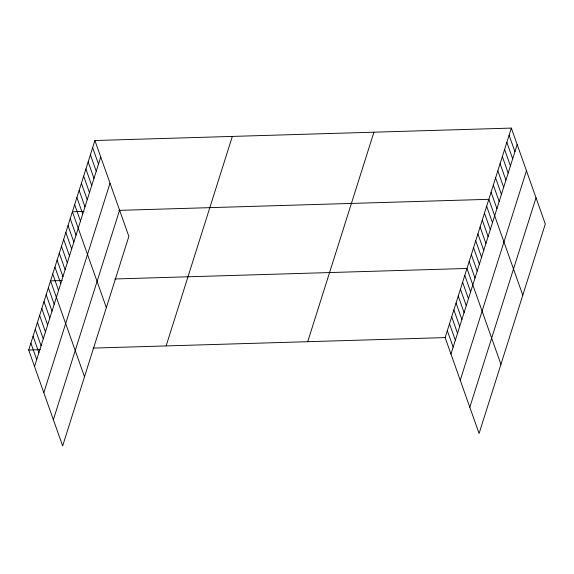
<?xml version="1.0" encoding="UTF-8"?>
<svg xmlns="http://www.w3.org/2000/svg" width="574" height="574" viewBox="0 0 574 574"><rect width="100%" height="100%" fill="white"/><g stroke="black" fill="none" stroke-linecap="round" stroke-linejoin="round"><path stroke-width="0.86" d="M94.911 140.522L128.863 236.402L62.652 445.912L28.7 350.032L94.911 140.522L511.348 128.088L545.3 223.968L479.089 433.478L445.137 337.598L511.348 128.088M34.526 366.492L100.737 156.982M43.811 392.695L110.014 183.192M53.375 419.702L119.579 210.192M166.123 345.928L232.334 136.418M307.714 341.702L373.925 132.192M450.97 354.058L517.174 144.555M460.248 380.268L526.458 170.758M469.812 407.267L536.016 197.765M83.998 211.411L72.396 211.756L106.348 307.635M118.804 210.371L488.84 199.322L522.792 295.201M62.15 280.543L50.548 280.894L84.5 376.774M114.8 278.971L466.985 268.46L500.944 364.339M28.7 350.032L40.302 349.681M92.952 348.109L445.137 337.598M509.095 135.213L514.928 151.672M506.842 142.338L512.675 158.797M504.596 149.462L510.422 165.922M502.343 156.58L508.169 173.047M500.09 163.705L505.924 180.164M497.837 170.83L503.671 187.289M495.592 177.954L501.418 194.414M493.339 185.079L499.165 201.539M491.086 192.197L496.919 208.663M486.652 206.238L492.478 222.698M484.463 213.148L490.296 229.614M482.282 220.064L488.108 236.524M480.094 226.981L485.927 243.441M477.912 233.891L483.739 250.35M475.724 240.807L481.557 257.267M473.543 247.717L479.369 264.176M471.354 254.634L477.188 271.093M469.173 261.543L474.999 278.01M464.804 275.377L470.63 291.836M462.615 282.286L468.449 298.745M460.434 289.203L466.26 305.662M458.246 296.112L464.079 312.579M456.065 303.029L461.891 319.488M453.876 309.946L459.709 326.405M451.695 316.855L457.521 333.315M449.507 323.772L455.34 340.231M447.325 330.681L453.151 347.141M92.658 147.647L98.484 164.107M90.405 154.772L96.238 171.231M88.152 161.89L93.985 178.356M85.906 169.014L91.732 185.474M83.653 176.139L89.479 192.599M81.4 183.264L87.234 199.723M79.147 190.389L84.981 206.848M76.902 197.506L82.728 213.973M74.649 204.631L80.475 221.09M70.215 218.672L76.041 235.132M68.026 225.582L73.859 242.041M65.845 232.499L71.671 248.958M63.657 239.408L69.49 255.868M61.475 246.325L67.302 262.784M59.287 253.234L65.12 269.701M57.106 260.151L62.932 276.611M54.917 267.068L60.751 283.527M52.736 273.977L58.562 290.437M48.367 287.804L54.193 304.27M46.178 294.72L52.004 311.18M43.997 301.637L49.823 318.096M41.809 308.547L47.635 325.006M39.628 315.463L45.454 331.923M37.439 322.373L43.265 338.832M35.258 329.289L41.084 345.749M33.07 336.199L38.896 352.666M30.888 343.116L36.714 359.575"/></g></svg>
